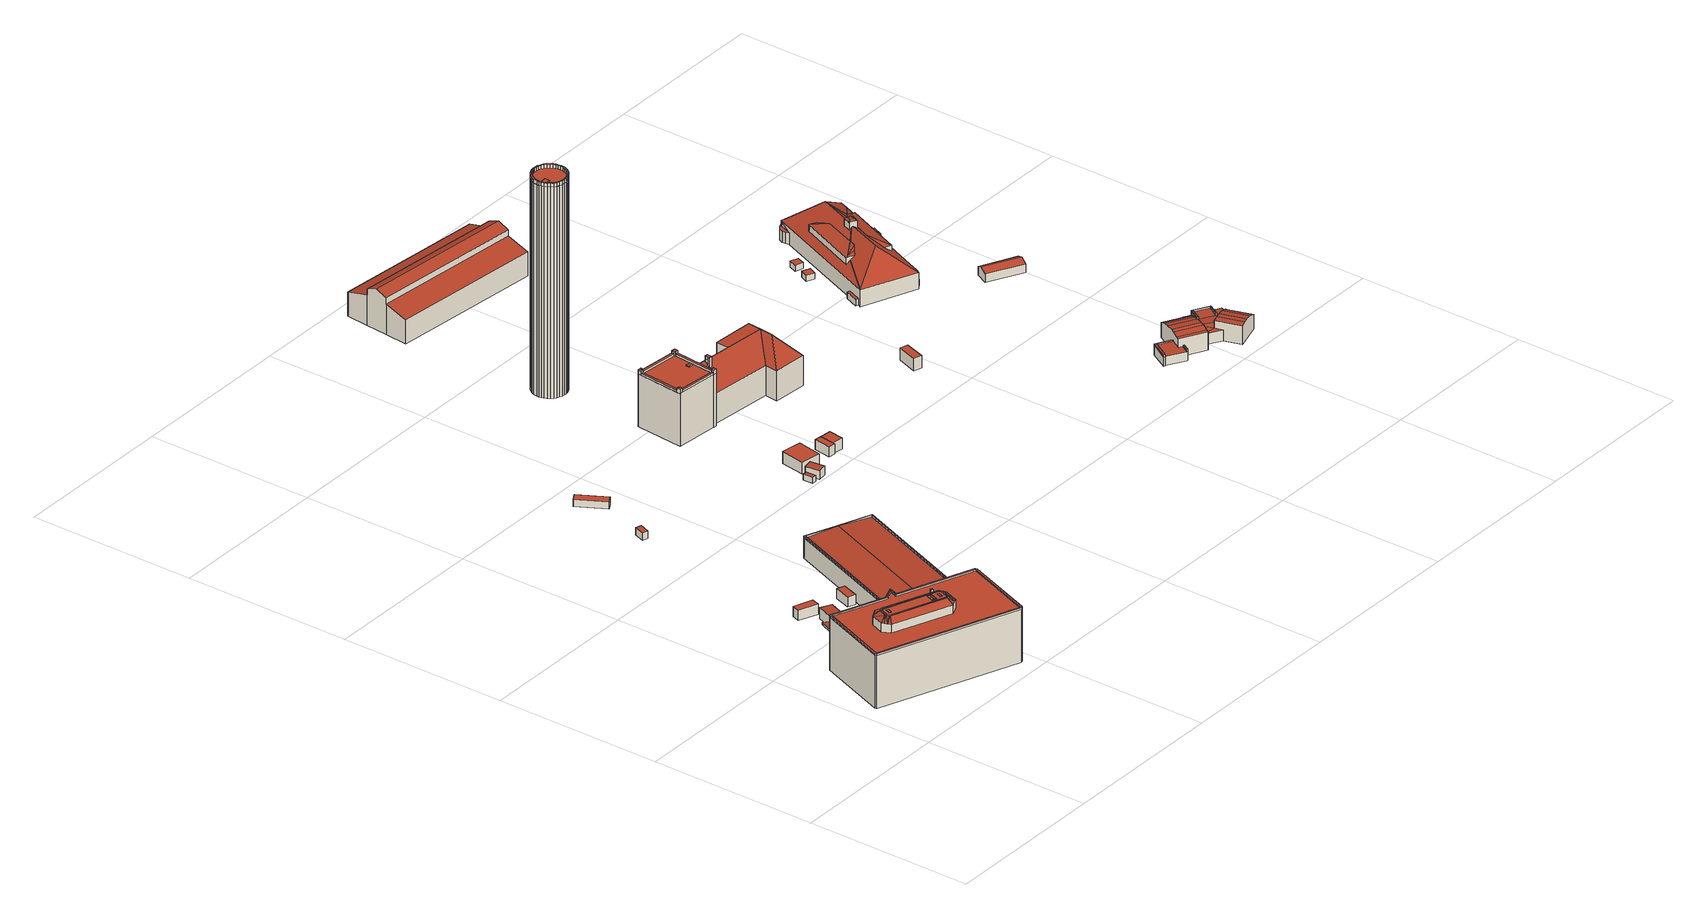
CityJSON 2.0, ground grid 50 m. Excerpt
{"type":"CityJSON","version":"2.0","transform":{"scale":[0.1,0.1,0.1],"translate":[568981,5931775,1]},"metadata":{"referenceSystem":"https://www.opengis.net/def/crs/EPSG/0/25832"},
"CityObjects":{
"building1":{"type":"Building","attributes":{"Grundfläche 2D":"1015.841257","Grundhöhe NN":"5.249"},"children":["building1-1","building1-2","building1-3","building1-4","building1-5"],"geometry":[{"type":"MultiSurface","lod":"3","boundaries":[[[0,1,2,3,4,5,6,7,8,9,10,11,12]],[[13,14,15,16,17,18,19,20,21]],[[13,21,22]],[[18,15,14,23,24,25,26,19]],[[24,27,28,29,30,31,25]],[[29,32,33,30]],[[34,35,33,32]],[[36,37,35,34]],[[38,37,36]],[[39,40,38]],[[37,38,40]],[[41,42,39]],[[40,39,42,43]],[[44,45,41]],[[41,45,42]],[[44,46,47,48,45]],[[49,47,46]],[[50,51,52,53,49]],[[54,47,49,53]],[[52,55,56,57,58,53]],[[59,60,22,57,56]],[[61,62,57,22,21,63]],[[64,65,66,67,68,69,70,71,72,73,74,75,76,77,78,79,80,81,82,83,84,85,86,87,88,89,90,91,92,93,94,95,96]],[[97,98,99,100,101,102,103,104,105,106,2,1,107,108,109,110,11,10,111]],[[112,113,114,115,116,117,118,119,120,121,122,123,124,125,126,127,128,129,130,131],[132,133,134,135,136,137,138,139,140,141,142,143,144,145,146]],[[147,148,149,150,151,152,153,154]],[[19,26,25,5,4,3,2,21,20]],[[6,5,25,31]],[[7,6,31,30]],[[8,7,30,33]],[[37,10,9,8,33,35]],[[153,152,12,11]],[[152,151,0,12]],[[151,150,1,0]],[[24,23,14,13,140,139]],[[137,136,32,29,28,27,24,139,138]],[[136,135,134,36,34,32]],[[44,41,39,38,36,134,133]],[[46,44,133,132]],[[145,144,52,51,50,49,46,132,146]],[[144,143,56,55,52]],[[59,56,143,142,141,140,13,22,60]],[[155,156,157,76,75,74]],[[158,77,76,157]],[[158,159,114,79,78,77]],[[81,80,113,112]],[[112,131,130,129,84,83,82,81]],[[127,126,87,86,85,84,129,128]],[[123,90,89,88,87,126,125,124]],[[121,120,93,92,91,90,123,122]],[[120,119,94,93]],[[119,118,95,94]],[[65,64,96,117,160,161]],[[162,66,65,161]],[[162,163,164,68,67,66]],[[165,69,68,164]],[[165,166,167,168,72,71,70,69]],[[155,74,73,72,168,169]],[[150,149,107,1]],[[149,148,108,107]],[[148,147,109,108]],[[147,154,110,109]],[[154,153,11,110]],[[43,42,98,97,111,10,37,40]],[[99,98,42,45]],[[47,100,99,45,48]],[[53,102,101,100,47,54]],[[57,103,102,53,58]],[[61,63,21,2,106,105,104,103,57,62]],[[158,157,170,171]],[[172,114,159,158,171,173]],[[115,114,172,174]],[[116,115,174,175]],[[117,116,175,176]],[[161,160,117,176,177]],[[162,161,177,178]],[[179,164,163,162,178,180]],[[165,164,179,181]],[[182,183,168,167,166,165,181,184]],[[185,155,169,168,183,186]],[[157,156,155,185,187,170]],[[178,177,176,175,174,172,173,171,170,187,185,186,183,182,184,181,179,180]]],"semantics":{"surfaces":[{"type":"RoofSurface"},{"type":"WallSurface"},{"type":"GroundSurface"}],"values":[0,0,0,0,0,0,0,0,0,0,0,0,0,0,0,0,0,0,0,0,0,0,0,0,0,0,1,1,1,1,1,1,1,1,1,1,1,1,1,1,1,1,1,1,1,1,1,1,1,1,1,1,1,1,1,1,1,1,1,1,1,1,1,1,1,1,1,1,1,1,1,1,1,1,1,1,1,1,1,1,1,2]}}]},
"building1-1":{"type":"BuildingInstallation","parents":["building1"],"geometry":[{"type":"MultiSurface","lod":"3","boundaries":[[[188,189,190,191,192]],[[192,191,193]],[[194,195,190,189]],[[196,193,191,190,195]],[[192,197,198,189,188]],[[199,195,194,189,198,200]],[[195,199,201,193,196]],[[201,197,192,193]]],"semantics":{"surfaces":[{"type":"RoofSurface"},{"type":"WallSurface"}],"values":[0,0,0,0,1,1,1,1]}}]},
"building1-2":{"type":"BuildingInstallation","parents":["building1"],"geometry":[{"type":"MultiSurface","lod":"3","boundaries":[[[202,203,204,205]],[[205,204,206,207]],[[207,208,202,205]],[[208,209,203,202]],[[204,203,209,206]]],"semantics":{"surfaces":[{"type":"RoofSurface"},{"type":"WallSurface"}],"values":[0,1,1,1,1]}}]},
"building1-3":{"type":"BuildingInstallation","parents":["building1"],"geometry":[{"type":"MultiSurface","lod":"3","boundaries":[[[210,211,212,213]],[[214,215,213,212]],[[215,216,210,213]],[[211,210,216,217]],[[212,211,217,214]]],"semantics":{"surfaces":[{"type":"RoofSurface"},{"type":"WallSurface"}],"values":[0,1,1,1,1]}}]},
"building1-4":{"type":"BuildingInstallation","parents":["building1"],"geometry":[{"type":"MultiSurface","lod":"3","boundaries":[[[218,219,220,221]],[[221,220,15,18]],[[218,221,18,17]],[[219,218,17,16]],[[220,219,16,15]]],"semantics":{"surfaces":[{"type":"RoofSurface"},{"type":"WallSurface"}],"values":[0,1,1,1,1]}}]},
"building1-5":{"type":"BuildingInstallation","parents":["building1"],"geometry":[{"type":"MultiSurface","lod":"3","boundaries":[[[222,96,95,223,80,79,224]],[[223,95,118,225]],[[80,223,225,113]],[[114,115,224,79]],[[115,116,222,224]],[[116,117,96,222]]],"semantics":{"surfaces":[{"type":"RoofSurface"},{"type":"WallSurface"}],"values":[0,1,1,1,1,1]}}]},
"building2":{"type":"Building","attributes":{"Grundfläche 2D":"12.385765","Grundhöhe NN":"6.670"},"geometry":[{"type":"Solid","lod":"3","boundaries":[[[[226,227,228,229]],[[227,226,230,231]],[[228,227,231,232]],[[229,228,232,233]],[[226,229,233,230]],[[231,230,233,232]]]],"semantics":{"surfaces":[{"type":"RoofSurface"},{"type":"WallSurface"},{"type":"GroundSurface"}],"values":[[0,1,1,1,1,2]]}}]},
"building3":{"type":"Building","attributes":{"Grundfläche 2D":"36.975857","Grundhöhe NN":"4.979"},"geometry":[{"type":"Solid","lod":"3","boundaries":[[[[234,235,236,237]],[[235,234,238,239]],[[236,235,239,240]],[[237,236,240,241]],[[234,237,241,238]],[[239,238,241,240]]]],"semantics":{"surfaces":[{"type":"RoofSurface"},{"type":"WallSurface"},{"type":"GroundSurface"}],"values":[[0,1,1,1,1,2]]}}]},
"building4":{"type":"Building","attributes":{"Grundfläche 2D":"14.757280","Grundhöhe NN":"5.049"},"geometry":[{"type":"Solid","lod":"3","boundaries":[[[[242,243,244,245]],[[246,247,245,244]],[[247,248,242,245]],[[248,249,243,242]],[[249,246,244,243]],[[249,248,247,246]]]],"semantics":{"surfaces":[{"type":"RoofSurface"},{"type":"WallSurface"},{"type":"GroundSurface"}],"values":[[0,1,1,1,1,2]]}}]},
"building5":{"type":"Building","attributes":{"Grundfläche 2D":"14.911574","Grundhöhe NN":"5.058"},"geometry":[{"type":"Solid","lod":"3","boundaries":[[[[250,251,252,253]],[[254,255,253,252]],[[255,256,250,253]],[[256,257,251,250]],[[257,254,252,251]],[[257,256,255,254]]]],"semantics":{"surfaces":[{"type":"RoofSurface"},{"type":"WallSurface"},{"type":"GroundSurface"}],"values":[[0,1,1,1,1,2]]}}]},
"building6":{"type":"Building","attributes":{"Grundfläche 2D":"3.754329","Grundhöhe NN":"4.995"},"geometry":[{"type":"Solid","lod":"3","boundaries":[[[[258,259,260,261]],[[262,263,261,260]],[[263,264,258,261]],[[264,265,259,258]],[[265,262,260,259]],[[265,264,263,262]]]],"semantics":{"surfaces":[{"type":"RoofSurface"},{"type":"WallSurface"},{"type":"GroundSurface"}],"values":[[0,1,1,1,1,2]]}}]},
"building7":{"type":"Building","attributes":{"Grundfläche 2D":"4.894440","Grundhöhe NN":"5.058"},"geometry":[{"type":"Solid","lod":"3","boundaries":[[[[266,267,268,269]],[[270,271,269,268]],[[271,272,266,269]],[[272,273,267,266]],[[273,270,268,267]],[[273,272,271,270]]]],"semantics":{"surfaces":[{"type":"RoofSurface"},{"type":"WallSurface"},{"type":"GroundSurface"}],"values":[[0,1,1,1,1,2]]}}]},
"building8":{"type":"Building","attributes":{"Grundfläche 2D":"12.699890","Grundhöhe NN":"5.058"},"geometry":[{"type":"Solid","lod":"3","boundaries":[[[[274,275,276,277]],[[278,279,277,276]],[[279,280,274,277]],[[280,281,275,274]],[[281,278,276,275]],[[281,280,279,278]]]],"semantics":{"surfaces":[{"type":"RoofSurface"},{"type":"WallSurface"},{"type":"GroundSurface"}],"values":[[0,1,1,1,1,2]]}}]},
"building9":{"type":"Building","attributes":{"Grundfläche 2D":"5.225328","Grundhöhe NN":"5.210"},"geometry":[{"type":"Solid","lod":"3","boundaries":[[[[282,283,284,285]],[[286,287,285,284]],[[287,288,282,285]],[[288,289,283,282]],[[289,286,284,283]],[[289,288,287,286]]]],"semantics":{"surfaces":[{"type":"RoofSurface"},{"type":"WallSurface"},{"type":"GroundSurface"}],"values":[[0,1,1,1,1,2]]}}]},
"building10":{"type":"Building","attributes":{"Grundfläche 2D":"825.129920","Grundhöhe NN":"5.058"},"geometry":[{"type":"Solid","lod":"3","boundaries":[[[[290,291,292,293,294,295,296,297]],[[296,298,299,293,292,300,301,297]],[[294,302,303,298]],[[298,304,305,294]],[[306,307,290,297]],[[291,290,307]],[[308,292,291]],[[302,294,293]],[[305,295,294]],[[296,295,305,304]],[[304,298,296]],[[303,299,298]],[[293,299,303,302]],[[308,309,300,292]],[[301,300,309]],[[306,297,301]],[[306,301,309,310,311]],[[307,306,311,312]],[[308,291,307,312,313]],[[309,308,313,310]],[[311,310,313,312]]]],"semantics":{"surfaces":[{"type":"RoofSurface"},{"type":"WallSurface"},{"type":"GroundSurface"}],"values":[[0,0,0,0,1,1,1,1,1,1,1,1,1,1,1,1,1,1,1,1,2]]}}]},
"building11":{"type":"Building","attributes":{"Grundfläche 2D":"22.333274","Grundhöhe NN":"5.299"},"geometry":[{"type":"Solid","lod":"3","boundaries":[[[[314,315,316,317]],[[318,319,317,316]],[[319,320,314,317]],[[320,321,315,314]],[[321,318,316,315]],[[321,320,319,318]]]],"semantics":{"surfaces":[{"type":"RoofSurface"},{"type":"WallSurface"},{"type":"GroundSurface"}],"values":[[0,1,1,1,1,2]]}}]},
"building12":{"type":"Building","attributes":{"Grundfläche 2D":"3.880982","Grundhöhe NN":"5.279"},"geometry":[{"type":"Solid","lod":"3","boundaries":[[[[322,323,324,325]],[[326,327,325,324]],[[327,328,322,325]],[[328,329,323,322]],[[329,326,324,323]],[[329,328,327,326]]]],"semantics":{"surfaces":[{"type":"RoofSurface"},{"type":"WallSurface"},{"type":"GroundSurface"}],"values":[[0,1,1,1,1,2]]}}]},
"building13":{"type":"Building","attributes":{"Grundfläche 2D":"10.665051","Grundhöhe NN":"4.952"},"geometry":[{"type":"Solid","lod":"3","boundaries":[[[[330,331,332,333]],[[334,335,333,332]],[[335,336,330,333]],[[336,337,331,330]],[[337,334,332,331]],[[337,336,335,334]]]],"semantics":{"surfaces":[{"type":"RoofSurface"},{"type":"WallSurface"},{"type":"GroundSurface"}],"values":[[0,1,1,1,1,2]]}}]},
"building14":{"type":"Building","attributes":{"Grundfläche 2D":"44.743028","Grundhöhe NN":"4.850"},"geometry":[{"type":"Solid","lod":"3","boundaries":[[[[338,339,340,341]],[[342,343,341,340]],[[343,344,338,341]],[[344,345,339,338]],[[345,342,340,339]],[[345,344,343,342]]]],"semantics":{"surfaces":[{"type":"RoofSurface"},{"type":"WallSurface"},{"type":"GroundSurface"}],"values":[[0,1,1,1,1,2]]}}]},
"building15":{"type":"Building","attributes":{"Grundfläche 2D":"10.694997","Grundhöhe NN":"4.520"},"geometry":[{"type":"Solid","lod":"3","boundaries":[[[[346,347,348,349]],[[347,346,350,351]],[[348,347,351,352]],[[349,348,352,353]],[[346,349,353,350]],[[351,350,353,352]]]],"semantics":{"surfaces":[{"type":"RoofSurface"},{"type":"WallSurface"},{"type":"GroundSurface"}],"values":[[0,1,1,1,1,2]]}}]},
"building16":{"type":"Building","attributes":{"Grundfläche 2D":"15.269895","Grundhöhe NN":"4.278"},"geometry":[{"type":"Solid","lod":"3","boundaries":[[[[354,355,349,356,357]],[[358,359,357,356]],[[359,360,354,357]],[[360,361,355,354]],[[361,362,349,355]],[[362,358,356,349]],[[362,361,360,359,358]]]],"semantics":{"surfaces":[{"type":"RoofSurface"},{"type":"WallSurface"},{"type":"GroundSurface"}],"values":[[0,1,1,1,1,1,2]]}}]},
"building17":{"type":"Building","attributes":{"Grundfläche 2D":"76.972238","Grundhöhe NN":"4.949"},"children":["building17-1","building17-2","building17-3"],"geometry":[{"type":"Solid","lod":"3","boundaries":[[[[363,364,365,366,367,368,369,370,371,372,373,374,375,376,377,378,379,380,381,382,383,384,385,386,387,388,389,390,391,392,393,394,395,396,397,398,399,400,401]],[[402,403,372,371]],[[403,404,373,372]],[[404,405,374,373]],[[406,402,371,370]],[[407,406,370,369]],[[405,408,375,374]],[[408,409,376,375]],[[409,410,377,376]],[[410,411,378,377]],[[411,412,379,378]],[[412,413,380,379]],[[413,414,381,380]],[[414,415,382,381]],[[415,416,383,382]],[[416,417,384,383]],[[417,418,385,384]],[[418,419,386,385]],[[419,420,387,386]],[[420,421,422,389,388,387]],[[422,423,390,389]],[[423,424,391,390]],[[424,425,392,391]],[[425,426,393,392]],[[426,427,394,393]],[[427,428,395,394]],[[428,429,396,395]],[[429,430,397,396]],[[430,431,398,397]],[[431,432,399,398]],[[432,433,400,399]],[[433,434,401,400]],[[434,435,363,401]],[[435,436,364,363]],[[436,437,365,364]],[[437,438,366,365]],[[438,439,367,366]],[[439,440,368,367]],[[440,407,369,368]],[[428,427,426,425,424,423,422,421,420,419,418,417,416,415,414,413,412,411,410,409,408,405,404,403,402,406,407,440,439,438,437,436,435,434,433,432,431,430,429]]]],"semantics":{"surfaces":[{"type":"RoofSurface"},{"type":"WallSurface"},{"type":"GroundSurface"}],"values":[[0,1,1,1,1,1,1,1,1,1,1,1,1,1,1,1,1,1,1,1,1,1,1,1,1,1,1,1,1,1,1,1,1,1,1,1,1,1,1,2]]}}]},
"building17-1":{"type":"BuildingInstallation","parents":["building17"],"geometry":[{"type":"MultiSurface","lod":"3","boundaries":[[[441,442,443,444]],[[444,443,445,446]],[[446,447,441,444]],[[442,441,447,448]],[[448,445,443,442]]],"semantics":{"surfaces":[{"type":"RoofSurface"},{"type":"WallSurface"}],"values":[0,1,1,1,1]}}]},
"building17-2":{"type":"BuildingInstallation","parents":["building17"],"geometry":[{"type":"MultiSurface","lod":"3","boundaries":[[[449,450,451,452,453,454,455,456,457,458,459,460,461,462,463,464,465,466,467,468,469,470,471,472,473,474,475,476,477,478,479,480,481,482,483,484,485,486,487,488,489]],[[469,468,490,491]],[[470,469,491,492]],[[492,493,471,470]],[[493,494,472,471]],[[473,472,494,495]],[[474,473,495,496]],[[496,497,475,474]],[[497,498,476,475]],[[477,476,498,499]],[[478,477,499,500]],[[500,501,479,478]],[[501,502,480,479]],[[481,480,502,503]],[[504,482,481,503]],[[483,482,504,505]],[[505,506,484,483]],[[506,507,485,484]],[[486,485,507,508]],[[487,486,508,509]],[[382,383,489,488]],[[383,384,449,489]],[[384,385,450,449]],[[385,386,451,450]],[[452,451,386,387]],[[387,388,389,454,453,452]],[[389,390,455,454]],[[390,391,456,455]],[[391,392,457,456]],[[392,393,458,457]],[[393,394,459,458]],[[394,395,460,459]],[[395,396,461,460]],[[396,397,462,461]],[[397,398,463,462]],[[398,399,464,463]],[[399,400,465,464]],[[400,401,466,465]],[[401,363,467,466]]],"semantics":{"surfaces":[{"type":"RoofSurface"},{"type":"WallSurface"}],"values":[0,1,1,1,1,1,1,1,1,1,1,1,1,1,1,1,1,1,1,1,1,1,1,1,1,1,1,1,1,1,1,1,1,1,1,1,1,1,1]}}]},
"building17-3":{"type":"BuildingInstallation","parents":["building17"],"geometry":[{"type":"MultiSurface","lod":"3","boundaries":[[[487,510,511,512,513,514,515,516,517,518,519,520,521,522,523,524,525,526,527,468,467,528,529,530,531,532,533,534,535,536,537,538,539,540,541,542,543,544,545,488]],[[528,467,363,364]],[[529,528,364,365]],[[365,366,530,529]],[[366,367,531,530]],[[367,368,532,531]],[[368,369,533,532]],[[369,370,534,533]],[[370,371,535,534]],[[371,372,536,535]],[[372,373,537,536]],[[373,374,538,537]],[[539,538,374,375]],[[375,376,540,539]],[[541,540,376,377]],[[377,378,542,541]],[[378,379,543,542]],[[379,380,544,543]],[[380,381,545,544]],[[381,382,488,545]],[[510,487,509,546]],[[546,547,511,510]],[[547,548,512,511]],[[548,549,513,512]],[[514,513,549,550]],[[550,551,515,514]],[[516,515,551,552]],[[552,553,517,516]],[[553,554,518,517]],[[554,555,519,518]],[[520,519,555,556]],[[521,520,556,557]],[[557,558,522,521]],[[523,522,558,559]],[[559,560,524,523]],[[560,561,525,524]],[[526,525,561,562]],[[562,563,527,526]],[[563,490,468,527]]],"semantics":{"surfaces":[{"type":"RoofSurface"},{"type":"WallSurface"}],"values":[0,1,1,1,1,1,1,1,1,1,1,1,1,1,1,1,1,1,1,1,1,1,1,1,1,1,1,1,1,1,1,1,1,1,1,1,1,1,1]}}]},
"building18":{"type":"Building","attributes":{"Grundfläche 2D":"674.043108","Grundhöhe NN":"2.493"},"children":["building18-1","building18-2","building18-3","building18-4","building18-5","building18-6","building18-7","building18-8","building18-9","building18-10","building18-11","building18-12"],"geometry":[{"type":"Solid","lod":"3","boundaries":[[[[564,565,566]],[[567,568,566,565,569,570]],[[571,569,565,564]],[[572,573,570,569]],[[574,569,571,575,576,577]],[[572,569,574,577,578,579],[580,581,580,574]],[[580,574,580,581]],[[567,570,573]],[[582,583,584,585,586,587,588,589,590,591,592,593,594,595]],[[596,597,598,599]],[[564,566,600,601]],[[571,564,601,602]],[[575,571,602,603]],[[572,579,604,605]],[[573,572,605,606]],[[567,573,606,607]],[[598,608,600,566,568,567,607,609,599]],[[577,576,575,603,610,587,586,585,584,583,611,604,579,578]],[[590,589,588,587,610,612]],[[613,593,592,591,590,612,614]],[[583,582,615,611]],[[595,594,593,613,616]],[[582,595,616,615]],[[596,599,609,617]],[[597,596,617,618]],[[598,597,618,608]],[[601,600,608,618,617,609,607,606,605,604,611,615,616,613,614,612,610,603,602]]]],"semantics":{"surfaces":[{"type":"RoofSurface"},{"type":"WallSurface"},{"type":"GroundSurface"}],"values":[[0,0,0,0,0,0,0,0,0,0,1,1,1,1,1,1,1,1,1,1,1,1,1,1,1,1,2]]}}]},
"building18-1":{"type":"BuildingInstallation","parents":["building18"],"geometry":[{"type":"MultiSurface","lod":"3","boundaries":[[[619,620,621,622]],[[619,622,623,624]],[[625,623,622,621]],[[620,619,624,626]],[[626,625,621,620]]],"semantics":{"surfaces":[{"type":"RoofSurface"},{"type":"WallSurface"}],"values":[0,1,1,1,1]}}]},
"building18-2":{"type":"BuildingInstallation","parents":["building18"],"geometry":[{"type":"MultiSurface","lod":"3","boundaries":[[[627,628,629,630]],[[631,632,628,627]],[[630,629,633,634]],[[634,631,627,630]],[[629,628,632,633]]],"semantics":{"surfaces":[{"type":"RoofSurface"},{"type":"WallSurface"}],"values":[0,1,1,1,1]}}]},
"building18-3":{"type":"BuildingInstallation","parents":["building18"],"geometry":[{"type":"MultiSurface","lod":"3","boundaries":[[[635,636,637,638,639,640]],[[637,636,641,581]],[[638,637,581,642]],[[639,638,642,643]],[[640,639,643,644]],[[635,640,644,580]],[[636,635,580,641]]],"semantics":{"surfaces":[{"type":"RoofSurface"},{"type":"WallSurface"}],"values":[0,1,1,1,1,1,1]}}]},
"building18-4":{"type":"BuildingInstallation","parents":["building18"],"geometry":[{"type":"MultiSurface","lod":"3","boundaries":[[[645,646,647,648,649,650,651]],[[652,648,647,653,654]],[[655,656,649,648,652]],[[656,657,650,649]],[[583,651,650,657,582]],[[583,584,585,658,646,645,651]],[[658,653,647,646]]],"semantics":{"surfaces":[{"type":"RoofSurface"},{"type":"WallSurface"}],"values":[0,1,1,1,1,1,1]}}]},
"building18-5":{"type":"BuildingInstallation","parents":["building18"],"geometry":[{"type":"MultiSurface","lod":"3","boundaries":[[[659,660,661,662,663,664]],[[593,664,663,665,592]],[[594,666,659,664,593]],[[666,667,660,659]],[[668,661,660,667,669]],[[670,671,662,661,668]],[[671,665,663,662]]],"semantics":{"surfaces":[{"type":"RoofSurface"},{"type":"WallSurface"}],"values":[0,1,1,1,1,1,1]}}]},
"building18-6":{"type":"BuildingInstallation","parents":["building18"],"geometry":[{"type":"MultiSurface","lod":"3","boundaries":[[[665,671,672,673]],[[672,671,670,674]],[[591,592,665,673]]],"semantics":{"surfaces":[{"type":"RoofSurface"},{"type":"WallSurface"}],"values":[0,1,1]}}]},
"building18-7":{"type":"BuildingInstallation","parents":["building18"],"geometry":[{"type":"MultiSurface","lod":"3","boundaries":[[[675,676,677,678]],[[676,675,679,680]],[[681,682,678,677]],[[682,679,675,678]],[[677,676,680,681]]],"semantics":{"surfaces":[{"type":"RoofSurface"},{"type":"WallSurface"}],"values":[0,1,1,1,1]}}]},
"building18-8":{"type":"BuildingInstallation","parents":["building18"],"geometry":[{"type":"MultiSurface","lod":"3","boundaries":[[[683,684,685,686,687,688]],[[689,690,684,683]],[[691,685,684,690,692]],[[693,694,686,685,691]],[[694,695,687,686]],[[586,587,688,687,695]],[[588,689,683,688,587]]],"semantics":{"surfaces":[{"type":"RoofSurface"},{"type":"WallSurface"}],"values":[0,1,1,1,1,1,1]}}]},
"building18-9":{"type":"BuildingInstallation","parents":["building18"],"geometry":[{"type":"MultiSurface","lod":"3","boundaries":[[[696,690,689,697,698]],[[699,700,696,698]],[[690,696,700,692]],[[588,589,697,689]]],"semantics":{"surfaces":[{"type":"RoofSurface"},{"type":"WallSurface"}],"values":[0,1,1,1]}}]},
"building18-10":{"type":"BuildingInstallation","parents":["building18"],"geometry":[{"type":"MultiSurface","lod":"3","boundaries":[[[701,702,703,704,705,706]],[[589,590,703,702,697]],[[591,673,704,703,590]],[[673,672,705,704]],[[707,706,705,672,674]],[[699,698,701,706,707]],[[698,697,702,701]]],"semantics":{"surfaces":[{"type":"RoofSurface"},{"type":"WallSurface"}],"values":[0,1,1,1,1,1,1]}}]},
"building18-11":{"type":"BuildingInstallation","parents":["building18"],"geometry":[{"type":"MultiSurface","lod":"3","boundaries":[[[694,653,658,695]],[[693,654,653,694]],[[585,586,695,658]]],"semantics":{"surfaces":[{"type":"RoofSurface"},{"type":"WallSurface"}],"values":[0,1,1]}}]},
"building18-12":{"type":"BuildingInstallation","parents":["building18"],"geometry":[{"type":"MultiSurface","lod":"3","boundaries":[[[657,656,667,666,708]],[[667,656,655,669]],[[594,595,708,666]],[[595,582,657,708]]],"semantics":{"surfaces":[{"type":"RoofSurface"},{"type":"WallSurface"}],"values":[0,1,1,1]}}]},
"building19":{"type":"Building","attributes":{"Grundfläche 2D":"934.824267","Grundhöhe NN":"3.427"},"geometry":[{"type":"Solid","lod":"3","boundaries":[[[[709,710,711,712]],[[713,709,712,714]],[[715,716,717,718]],[[719,720,721,722]],[[714,712,711,719,723,724,717]],[[714,717,716,713]],[[710,709,713,716,725,726,720]],[[710,720,719,711]],[[718,717,724,727]],[[715,718,727,728]],[[716,715,728,725]],[[722,721,729,730]],[[719,722,730,723]],[[721,720,726,729]],[[726,725,728,727,724,723,730,729]]]],"semantics":{"surfaces":[{"type":"RoofSurface"},{"type":"WallSurface"},{"type":"GroundSurface"}],"values":[[0,0,0,0,1,1,1,1,1,1,1,1,1,1,2]]}}]},
"building20":{"type":"Building","attributes":{"Grundfläche 2D":"15.281356","Grundhöhe NN":"2.482"},"geometry":[{"type":"Solid","lod":"3","boundaries":[[[[731,732,733,734]],[[735,736,734,733]],[[736,737,731,734]],[[737,738,732,731]],[[738,735,733,732]],[[738,737,736,735]]]],"semantics":{"surfaces":[{"type":"RoofSurface"},{"type":"WallSurface"},{"type":"GroundSurface"}],"values":[[0,1,1,1,1,2]]}}]},
"building21":{"type":"Building","attributes":{"Grundfläche 2D":"6.277692","Grundhöhe NN":"3.013"},"geometry":[{"type":"Solid","lod":"3","boundaries":[[[[739,740,741,742]],[[743,744,742,741]],[[744,745,739,742]],[[745,746,740,739]],[[746,743,741,740]],[[746,745,744,743]]]],"semantics":{"surfaces":[{"type":"RoofSurface"},{"type":"WallSurface"},{"type":"GroundSurface"}],"values":[[0,1,1,1,1,2]]}}]},
"building22":{"type":"Building","attributes":{"Grundfläche 2D":"6.061727","Grundhöhe NN":"3.020"},"geometry":[{"type":"Solid","lod":"3","boundaries":[[[[747,748,749,750]],[[751,752,750,749]],[[752,753,747,750]],[[753,754,748,747]],[[754,751,749,748]],[[754,753,752,751]]]],"semantics":{"surfaces":[{"type":"RoofSurface"},{"type":"WallSurface"},{"type":"GroundSurface"}],"values":[[0,1,1,1,1,2]]}}]},
"building23":{"type":"Building","attributes":{"Grundfläche 2D":"265.760359","Grundhöhe NN":"1.203"},"children":["building23-1","building23-2","building23-3"],"geometry":[{"type":"MultiSurface","lod":"3","boundaries":[[[755,756,757,758]],[[759,760,761,762]],[[761,763,762]],[[764,761,760]],[[763,765,766,767,768,769,755,758,770,771,772,773,774,762]],[[775,776,777,778,779,780,781,782,783,784,785]],[[786,787,788,789,790]],[[788,791,792,789]],[[791,793,794,792]],[[793,795,796,794]],[[797,798,799,800]],[[798,801,802,799]],[[801,803,804,802]],[[803,805,806,804]],[[805,807,808,806]],[[807,809,810,808]],[[800,811,812,797]],[[813,814,771,770]],[[768,815,816,769]],[[816,815,814,813]],[[773,772,817,818]],[[764,760,819,820]],[[767,766,821,822]],[[768,767,822,823]],[[815,768,823,824]],[[814,815,824,825]],[[771,814,825,826]],[[772,771,826,817]],[[782,781,827,828]],[[783,782,828,829]],[[784,783,829,830]],[[831,775,785,784,830,832]],[[776,775,831,833]],[[781,780,834,827]],[[795,793,791,788,787,765,763,761]],[[835,796,795,761,764,820]],[[790,789,792,794,796,835,836]],[[787,786,790,836,821,766,765]],[[759,762,774,809,807,805,803,801,798,797,812,837,819,760]],[[838,810,809,774,773,818]],[[780,779,778,811,800,799,802,804,806,808,810,838,834]],[[776,833,837,812,811,778,777]],[[828,827,834,838,818,817,826,825,824,823,822,821,836,835,820,819,837,833,831,832,830,829]]],"semantics":{"surfaces":[{"type":"RoofSurface"},{"type":"WallSurface"},{"type":"GroundSurface"}],"values":[0,0,0,0,0,0,0,0,0,0,0,0,0,0,0,0,0,1,1,1,1,1,1,1,1,1,1,1,1,1,1,1,1,1,1,1,1,1,1,1,1,1,2]}}]},
"building23-1":{"type":"BuildingInstallation","parents":["building23"],"geometry":[{"type":"MultiSurface","lod":"3","boundaries":[[[839,840,841,842,843,844,845,846]],[[847,848,841,840]],[[757,842,841,848,758]],[[843,842,757,756]],[[844,843,756,755]],[[845,844,755,849]],[[769,816,846,845]],[[845,849,769]],[[816,813,839,846]],[[839,813,770,847,840]]],"semantics":{"surfaces":[{"type":"RoofSurface"},{"type":"WallSurface"}],"values":[0,1,1,1,1,1,1,1,1,1]}}]},
"building23-2":{"type":"BuildingInstallation","parents":["building23"],"geometry":[{"type":"MultiSurface","lod":"3","boundaries":[[[850,851,852,853]],[[853,852,777,785]],[[850,853,785,775]],[[775,776,851,850]],[[776,777,852,851]]],"semantics":{"surfaces":[{"type":"RoofSurface"},{"type":"WallSurface"}],"values":[0,1,1,1,1]}}]},
"building23-3":{"type":"BuildingInstallation","parents":["building23"],"geometry":[{"type":"MultiSurface","lod":"3","boundaries":[[[854,855,856,857,858,859,860]],[[781,857,856,780]],[[782,858,857,781]],[[782,783,859,858]],[[783,784,861,854,860,859]],[[855,854,861,779]],[[779,780,856,855]]],"semantics":{"surfaces":[{"type":"RoofSurface"},{"type":"WallSurface"}],"values":[0,1,1,1,1,1,1]}}]},
"building24":{"type":"Building","attributes":{"Grundfläche 2D":"729.884099","Grundhöhe NN":"2.654"},"children":["building24-1"],"geometry":[{"type":"MultiSurface","lod":"3","boundaries":[[[862,863,864,865]],[[865,864,866]],[[863,867,864]],[[868,869,870,864,867,871]],[[869,868,872,873]],[[874,875,869,873,876]],[[877,878,866,864,870]],[[879,880,881,882,883,884,885]],[[886,887,888]],[[888,887,889,890]],[[882,888,890,891,883]],[[892,893,894]],[[893,895,896,897,898,899,900,901,894],[902,872,868,871,867,903,863,862,904,865,866,878,905,894,905,906,907,908,909,876,873]],[[902,873,872]],[[867,863,903]],[[886,910,887]],[[900,887,910,911]],[[897,896,895,893,892,912,913,914,910,886,915,916,917,918,919,879,885,883,891,920,921,922,923,890,889,900,899,898]],[[900,889,887]],[[901,900,911]],[[924,925,926,927]],[[928,929,930,931,932]],[[933,934,935,936]],[[937,938,939,940]],[[941,942,943,944]],[[945,946,947,948,949,950,951,952,953,954,955]],[[908,907,869,875,874,876,909]],[[907,906,870,869]],[[906,905,878,877,870]],[[879,919,918,917,882,881,880,879,885]],[[916,915,888,882,917]],[[915,886,888]],[[922,921,891]],[[922,891,890]],[[922,890,923]],[[921,920,891]],[[891,920,891,883]],[[885,884,883]],[[956,924,927,957]],[[925,924,956,958]],[[958,959,926,925]],[[931,930,960,961]],[[932,931,961,962]],[[928,932,962,963]],[[892,894,964,965]],[[966,911,910,914,913,912,892,965,960,930,929,928,963,967,940,939,968,969,936,935,970,957,927,926,959]],[[950,901,911,966,971,951]],[[972,973,944,943,974,964,894,901,949]],[[901,950,949]],[[975,933,936,969]],[[934,933,975,976]],[[935,934,976,970]],[[977,937,940,967]],[[938,937,977,978]],[[939,938,978,968]],[[979,941,944,973]],[[942,941,979,980]],[[943,942,980,974]],[[952,951,971,981]],[[953,952,981,982]],[[954,953,982,983]],[[955,954,983,984]],[[945,955,984,985]],[[946,945,985,986]],[[947,946,986,987]],[[988,972,949,948]],[[948,947,987,988]],[[960,965,964,974,980,979,973,972,988,987,986,985,984,983,982,981,971,966,959,958,956,957,970,976,975,969,968,978,977,967,963,962,961]]],"semantics":{"surfaces":[{"type":"RoofSurface"},{"type":"WallSurface"},{"type":"GroundSurface"}],"values":[0,0,0,0,0,0,0,0,0,0,0,0,0,0,0,0,0,0,0,0,0,0,0,0,0,0,1,1,1,1,1,1,1,1,1,1,1,1,1,1,1,1,1,1,1,1,1,1,1,1,1,1,1,1,1,1,1,1,1,1,1,1,1,1,1,1,1,2]}}]},
"building24-1":{"type":"BuildingInstallation","parents":["building24"],"geometry":[{"type":"MultiSurface","lod":"3","boundaries":[[[989,990,991,992,993,994,995,996,997,998,999]],[[995,994,1000,1001,1002,1003,1004,1005,1006,1007,1008,1009]],[[1006,1010,1011,1012,1013,1014,1008,1007]],[[1015,1016,1017,1018,1019,1020,1021,999,998,997,1022,1013,1012]],[[1009,1008,1014,1013,1022,997,996,995]],[[1023,1024,1025,990,989,999]],[[1025,1026,1027,1028,1029,994,993,992,991,990]],[[1029,1030,1031,1032,899,1033,1034,902,1035,1036,1006,1005,1004,1003,1002,1001,1000,994]],[[1010,1006,1036,1037,1012,1011]],[[1016,1015,1012,1037,1038,1039,903,895,1040,1041,1042,1023,999,1021,1020,1019,1018,1017]]],"semantics":{"surfaces":[{"type":"RoofSurface"},{"type":"WallSurface"}],"values":[0,0,0,0,0,1,1,1,1,1]}}]},
"building25":{"type":"Building","attributes":{"Grundfläche 2D":"48.473141","Grundhöhe NN":"1.829"},"geometry":[{"type":"Solid","lod":"3","boundaries":[[[[1043,1044,1045,1046]],[[1047,1043,1046,1048]],[[1048,1046,1045,1049,1050]],[[1047,1048,1050,1051]],[[1044,1043,1047,1051,1052]],[[1045,1044,1052,1049]],[[1050,1049,1052,1051]]]],"semantics":{"surfaces":[{"type":"RoofSurface"},{"type":"WallSurface"},{"type":"GroundSurface"}],"values":[[0,0,1,1,1,1,2]]}}]}
},
"vertices":[
[142,254,241],[299,193,241],[302,197,241],[300,197,241],[144,259,241],[142,260,241],[140,259,241],[133,256,241],[131,255,241],[122,232,241],[121,231,241],[127,231,241],[135,251,241],[315,213,227],[291,222,227],[288,213,233],[294,211,233],[291,206,237],[286,208,237],[284,204,240],[300,197,240],[302,197,240],[322,197,227],[258,235,227],[142,280,227],[142,260,240],[144,259,240],[133,276,227],[127,273,227],[126,272,227],[133,256,240],[140,259,240],[117,268,227],[131,255,240],[116,266,227],[122,232,240],[102,229,227],[121,231,240],[105,221,227],[108,214,227],[122,229,240],[109,213,227],[126,220,240],[125,220,240],[113,205,227],[126,218,240],[286,137,227],[287,157,240],[128,218,240],[301,144,227],[306,146,227],[307,147,227],[311,148,227],[297,162,240],[295,161,240],[316,163,227],[326,188,227],[307,186,240],[306,184,240],[325,190,227],[325,191,227],[304,194,240],[306,187,240],[303,195,240],[87,380,205],[85,381,205],[81,379,205],[80,377,205],[0,173,205],[3,168,205],[4,167,205],[408,11,205],[410,10,205],[412,11,205],[414,12,205],[415,13,205],[494,218,205],[492,223,205],[491,223,205],[270,309,205],[266,310,205],[264,306,205],[481,221,205],[482,221,205],[489,218,205],[412,19,205],[411,18,205],[410,15,205],[403,18,205],[402,18,205],[6,172,205],[83,370,205],[83,371,205],[85,376,205],[243,314,205],[244,318,205],[241,319,205],[125,220,241],[126,220,241],[126,218,241],[287,157,241],[295,161,241],[297,162,241],[307,186,241],[306,187,241],[304,194,241],[303,195,241],[301,186,241],[293,164,241],[287,161,241],[130,222,241],[122,229,241],[264,306,201],[266,310,201],[270,309,201],[279,334,201],[242,321,201],[241,319,201],[244,318,201],[243,314,201],[85,376,201],[83,371,201],[83,370,201],[6,172,201],[402,18,201],[403,18,201],[410,15,201],[411,18,201],[412,19,201],[489,218,201],[482,221,201],[481,221,201],[286,137,201],[113,205,201],[102,229,201],[116,266,201],[117,268,201],[126,272,201],[127,273,201],[142,280,201],[315,213,201],[325,191,201],[325,190,201],[326,188,201],[311,148,201],[307,147,201],[306,146,201],[287,161,240],[293,164,240],[301,186,240],[299,193,240],[142,254,240],[135,251,240],[127,231,240],[130,222,240],[414,12,201],[415,13,201],[494,218,201],[492,223,201],[491,223,201],[87,380,201],[85,381,201],[81,379,201],[80,377,201],[0,173,201],[3,168,201],[4,167,201],[408,11,201],[410,10,201],[412,11,201],[494,218,42],[492,223,42],[270,309,42],[491,223,42],[279,334,42],[242,321,42],[241,319,42],[85,381,42],[81,379,42],[0,173,42],[80,377,42],[3,168,42],[408,11,42],[410,10,42],[4,167,42],[414,12,42],[412,11,42],[415,13,42],
[255,185,241],[253,180,241],[261,183,241],[266,196,241],[262,203,241],[274,198,241],[259,177,241],[265,175,241],[272,193,241],[262,203,240],[253,180,240],[265,175,240],[259,177,240],[274,198,240],
[143,228,242],[149,241,241],[143,244,241],[138,230,242],[143,244,240],[138,230,240],[143,228,240],[149,241,240],
[286,172,242],[291,186,241],[286,188,241],[280,174,242],[286,188,240],[280,174,240],[286,172,240],[291,186,240],
[291,206,245],[294,211,245],[288,213,245],[286,208,245],
[242,321,205],[273,327,205],[279,334,205],[273,327,201],
[251,506,59],[228,515,64],[209,469,64],[232,460,59],[251,506,57],[228,515,57],[209,469,57],[232,460,57],
[271,556,72],[234,465,72],[269,451,70],[306,542,70],[271,556,40],[234,465,40],[269,451,40],[306,542,40],
[285,571,71],[293,594,71],[237,615,71],[229,592,71],[237,615,40],[229,592,40],[285,571,40],[293,594,40],
[332,423,69],[341,446,69],[285,468,69],[276,445,69],[285,468,41],[276,445,41],[332,423,41],[341,446,41],
[307,468,57],[314,485,57],[295,493,57],[288,477,57],[295,493,40],[288,477,40],[307,468,40],[314,485,40],
[331,390,62],[340,411,62],[320,419,62],[311,398,62],[320,419,41],[311,398,41],[331,390,41],[340,411,41],
[381,523,70],[398,571,70],[375,580,70],[357,531,70],[375,580,41],[357,531,41],[381,523,41],[398,571,41],
[317,1143,65],[327,1172,65],[311,1178,65],[301,1148,65],[311,1178,42],[301,1148,42],[317,1143,42],[327,1172,42],
[674,692,107],[577,730,107],[483,767,107],[485,763,107],[576,728,107],[670,691,107],[526,320,107],[528,316,107],[431,357,107],[341,392,107],[337,391,107],[430,354,107],[485,763,102],[341,392,102],[526,320,102],[670,691,102],[528,316,102],[674,692,102],[483,767,102],[337,391,102],[337,391,41],[528,316,41],[674,692,41],[483,767,41],
[371,1309,65],[392,1321,65],[346,1402,65],[325,1390,65],[346,1402,43],[325,1390,43],[371,1309,43],[392,1321,43],
[800,969,61],[799,999,61],[786,999,61],[787,969,61],[786,999,43],[787,969,43],[800,969,43],[799,999,43],
[843,974,67],[838,1017,67],[814,1014,65],[818,971,65],[814,1014,40],[818,971,40],[843,974,40],[838,1017,40],
[887,1087,74],[827,1097,74],[815,1025,73],[875,1015,73],[815,1025,38],[875,1015,38],[887,1087,38],[827,1097,38],
[935,1074,65],[928,1023,65],[949,1021,65],[955,1072,65],[935,1074,35],[928,1023,35],[949,1021,35],[955,1072,35],
[989,1068,65],[966,1070,65],[950,1027,65],[983,1023,65],[950,1027,33],[983,1023,33],[989,1068,33],[966,1070,33],[955,1072,33],
[807,1802,673],[806,1810,673],[803,1817,673],[798,1824,673],[793,1831,673],[786,1836,673],[778,1840,673],[770,1843,673],[762,1844,673],[754,1844,673],[746,1843,673],[739,1840,673],[731,1836,673],[725,1831,673],[719,1824,673],[714,1817,673],[711,1809,673],[710,1800,673],[709,1792,673],[710,1785,673],[712,1778,673],[716,1770,673],[720,1764,673],[726,1757,673],[733,1752,673],[736,1750,673],[740,1749,673],[748,1746,673],[756,1745,673],[764,1745,673],[771,1746,673],[778,1749,673],[785,1753,673],[792,1758,673],[798,1764,673],[802,1771,673],[806,1779,673],[808,1787,673],[808,1795,673],[762,1844,39],[754,1844,39],[746,1843,39],[739,1840,39],[770,1843,39],[778,1840,39],[731,1836,39],[725,1831,39],[719,1824,39],[714,1817,39],[711,1809,39],[710,1800,39],[709,1792,39],[710,1785,39],[712,1778,39],[716,1770,39],[720,1764,39],[726,1757,39],[733,1752,39],[736,1750,39],[740,1749,39],[748,1746,39],[756,1745,39],[764,1745,39],[771,1746,39],[778,1749,39],[785,1753,39],[792,1758,39],[798,1764,39],[802,1771,39],[806,1779,39],[808,1787,39],[808,1795,39],[807,1802,39],[806,1810,39],[803,1817,39],[798,1824,39],[793,1831,39],[786,1836,39],
[743,1782,675],[743,1798,675],[727,1797,675],[727,1782,675],[727,1797,673],[727,1782,673],[743,1782,673],[743,1798,673],
[716,1770,684],[720,1764,684],[726,1757,684],[733,1752,684],[736,1750,684],[740,1749,684],[748,1746,684],[756,1745,684],[764,1745,684],[771,1746,684],[778,1749,684],[785,1753,684],[792,1758,684],[798,1764,684],[802,1771,684],[806,1779,684],[808,1787,684],[808,1795,684],[807,1802,684],[804,1801,684],[804,1795,684],[804,1787,684],[802,1780,684],[799,1773,684],[795,1766,684],[789,1761,684],[783,1756,684],[777,1753,684],[770,1750,684],[763,1749,684],[756,1749,684],[749,1750,684],[742,1752,684],[735,1756,684],[728,1760,684],[723,1766,684],[719,1772,684],[716,1779,684],[714,1786,684],[710,1785,684],[712,1778,684],[804,1801,673],[804,1795,673],[804,1787,673],[802,1780,673],[799,1773,673],[795,1766,673],[789,1761,673],[783,1756,673],[777,1753,673],[770,1750,673],[763,1749,673],[756,1749,673],[749,1750,673],[742,1752,673],[735,1756,673],[728,1760,673],[723,1766,673],[719,1772,673],[716,1779,673],[714,1786,673],
[713,1793,684],[713,1800,684],[715,1808,684],[718,1815,684],[722,1822,684],[727,1828,684],[734,1833,684],[740,1837,684],[747,1839,684],[754,1840,684],[761,1840,684],[769,1839,684],[776,1837,684],[784,1833,684],[790,1828,684],[795,1822,684],[799,1815,684],[802,1808,684],[806,1810,684],[803,1817,684],[798,1824,684],[793,1831,684],[786,1836,684],[778,1840,684],[770,1843,684],[762,1844,684],[754,1844,684],[746,1843,684],[739,1840,684],[731,1836,684],[725,1831,684],[719,1824,684],[714,1817,684],[711,1809,684],[710,1800,684],[709,1792,684],[713,1793,673],[713,1800,673],[715,1808,673],[718,1815,673],[722,1822,673],[727,1828,673],[734,1833,673],[740,1837,673],[747,1839,673],[754,1840,673],[761,1840,673],[769,1839,673],[776,1837,673],[784,1833,673],[790,1828,673],[795,1822,673],[799,1815,673],[802,1808,673],
[1113,1526,105],[1158,1457,165],[1214,1517,105],[1195,1309,105],[1206,1430,105],[1154,1416,165],[1150,1377,165],[1110,1486,105],[1098,1357,105],[1094,1318,105],[952,1436,165],[916,1504,105],[915,1501,108],[909,1440,165],[903,1377,106],[903,1375,105],[949,1433,163],[943,1425,155],[892,1368,172],[902,1367,172],[903,1375,172],[903,1377,172],[915,1501,172],[916,1512,172],[906,1513,172],[789,1524,172],[778,1525,172],[777,1514,172],[766,1391,172],[765,1380,172],[774,1379,172],[891,1368,172],[1230,1427,37],[1233,1463,37],[1209,1465,42],[1206,1430,42],[1214,1517,15],[1113,1526,15],[1110,1486,15],[916,1504,15],[903,1375,15],[1098,1357,15],[1094,1318,15],[1195,1309,15],[1209,1465,15],[1206,1430,15],[916,1512,15],[902,1367,15],[778,1525,15],[765,1380,15],[777,1514,15],[892,1368,15],[891,1368,15],[1230,1427,15],[1233,1463,15],
[1190,1411,123],[1191,1420,123],[1182,1421,134],[1181,1412,134],[1181,1412,133],[1190,1411,122],[1182,1421,133],[1191,1420,122],
[1189,1401,123],[1190,1410,123],[1181,1411,134],[1180,1402,134],[1189,1401,122],[1190,1410,122],[1181,1411,133],[1180,1402,133],
[949,1433,181],[944,1434,181],[943,1425,181],[943,1419,181],[950,1419,181],[951,1433,181],[944,1434,163],[943,1419,149],[950,1419,149],[951,1433,163],
[903,1375,185],[903,1377,185],[896,1378,185],[895,1375,185],[892,1375,185],[892,1368,185],[902,1367,185],[895,1375,172],[896,1378,178],[896,1378,172],[892,1375,172],[892,1375,178],[892,1368,178],[903,1377,178],
[774,1379,185],[775,1387,185],[772,1387,185],[773,1390,185],[766,1391,185],[765,1380,185],[766,1391,178],[774,1379,178],[775,1387,178],[772,1387,172],[775,1387,172],[773,1390,172],[773,1390,178],
[784,1514,178],[777,1514,178],[784,1514,172],
[899,1440,175],[899,1449,175],[885,1451,175],[884,1441,175],[899,1440,172],[899,1449,172],[885,1451,172],[884,1441,172],
[906,1513,185],[905,1505,185],[908,1504,185],[907,1502,185],[915,1501,185],[916,1512,185],[906,1513,178],[905,1505,178],[908,1504,172],[905,1505,172],[907,1502,172],[907,1502,178],[915,1501,178],
[788,1516,178],[789,1524,178],[788,1518,178],[788,1518,172],[788,1516,172],
[788,1518,185],[789,1524,185],[778,1525,185],[777,1514,185],[784,1514,185],[784,1519,185],[784,1519,172],
[891,1368,178],
[742,2339,146],[739,2305,133],[1196,2260,133],[1199,2293,146],[745,2371,133],[1202,2325,133],[752,2439,95],[745,2371,115],[1202,2325,115],[1209,2394,95],[1196,2260,115],[739,2305,115],[732,2237,95],[1189,2191,95],[1196,2260,24],[1202,2325,24],[745,2371,24],[739,2305,24],[1209,2394,24],[752,2439,24],[732,2237,24],[1189,2191,24],
[1448,1121,52],[1468,1181,52],[1445,1188,52],[1425,1128,52],[1445,1188,15],[1425,1128,15],[1448,1121,15],[1468,1181,15],
[1627,1600,38],[1637,1622,38],[1613,1632,38],[1604,1610,38],[1613,1632,20],[1604,1610,20],[1627,1600,20],[1637,1622,20],
[1649,1654,38],[1658,1677,38],[1635,1686,38],[1626,1663,38],[1635,1686,20],[1626,1663,20],[1649,1654,20],[1658,1677,20],
[2081,655,37],[2098,686,40],[2056,709,40],[2040,679,37],[2009,658,40],[1992,626,34],[2032,622,36],[2009,659,40],[2058,630,40],[2039,599,34],[2111,646,36],[2112,642,36],[2126,669,33],[2100,683,33],[2084,654,37],[2036,681,37],[2052,710,33],[2031,722,33],[2019,700,36],[2029,695,36],[1907,612,29],[1919,634,31],[1916,636,31],[1905,642,31],[1919,669,33],[1922,673,34],[1876,697,34],[1847,644,29],[1851,642,29],[1852,643,29],[1904,614,29],[2112,642,45],[2111,646,45],[2086,638,56],[2108,564,56],[2133,572,45],[2066,632,59],[2088,558,59],[2050,627,60],[2072,553,60],[2032,622,58],[2055,548,58],[1983,610,58],[1992,626,62],[1918,666,62],[1909,649,58],[1998,638,62],[1925,678,62],[2009,658,60],[1935,698,60],[2018,675,56],[1944,715,57],[2024,687,51],[1951,727,51],[2029,695,47],[1955,735,47],[1905,642,57],[1979,602,56],[2054,713,41],[2054,713,33],[2102,687,32],[2102,687,41],[2031,722,2],[2019,700,2],[1992,626,2],[2039,599,2],[2112,642,2],[2126,669,2],[2100,683,2],[2102,687,2],[2054,713,2],[2052,710,2],[1876,697,2],[1847,644,2],[1851,642,2],[1852,643,2],[1907,612,2],[1904,614,2],[1919,634,2],[1922,673,2],[2055,548,2],[2133,572,2],[1979,602,2],[1955,735,2],
[2054,713,44],[2036,680,44],[2039,678,44],[2056,709,44],[2098,686,44],[2081,655,44],[2083,653,44],[2102,687,44],[2036,680,37],[2039,678,37],[2083,653,37],
[1907,612,36],[1919,634,36],[1916,636,36],[1904,614,36],
[1878,691,36],[1919,669,36],[1922,673,36],[1876,697,36],[1847,644,36],[1851,642,36],[1852,643,36],[1878,691,33],
[1701,1535,114],[1706,1545,114],[1660,1519,104],[1698,1528,114],[1685,1517,107],[1706,1546,114],[1745,1643,113],[1723,1692,102],[1650,1517,102],[1707,1549,114],[1745,1659,109],[1745,1660,108],[1738,1686,102],[1737,1686,102],[1745,1683,102],[1661,1512,102],[1673,1507,102],[1753,1471,100],[1754,1471,100],[1771,1463,100],[1772,1463,100],[1749,1528,119],[1752,1479,103],[1752,1472,100],[1825,1647,100],[1824,1646,101],[1845,1638,100],[1794,1623,116],[1786,1617,119],[1750,1531,119],[1752,1360,67],[1700,1460,135],[1591,1427,67],[1743,1566,135],[1746,1572,135],[1748,1577,135],[1750,1582,135],[1753,1588,135],[1797,1695,135],[1742,1795,67],[1748,1590,131],[1738,1568,130],[1700,1531,114],[1661,1512,92],[1650,1517,82],[1723,1692,83],[1737,1686,95],[1738,1686,96],[1896,1703,67],[1905,1726,67],[1757,1371,67],[1758,1372,67],[1780,1425,67],[1845,1638,83],[1773,1465,83],[1772,1463,83],[1771,1463,84],[1754,1471,99],[1752,1535,119],[1754,1539,119],[1759,1551,119],[1785,1614,119],[1890,1671,36],[1902,1701,36],[1896,1703,36],[1884,1674,36],[1780,1425,37],[1758,1372,37],[1757,1371,37],[1764,1368,37],[1786,1422,37],[1880,1580,39],[1894,1612,39],[1863,1624,39],[1850,1593,39],[1817,1496,37],[1832,1532,37],[1826,1535,37],[1810,1499,37],[1603,1478,37],[1587,1439,37],[1595,1435,37],[1611,1475,37],[1737,1797,51],[1729,1790,51],[1724,1779,51],[1724,1768,51],[1727,1758,51],[1742,1795,51],[1780,1779,51],[1776,1788,51],[1768,1796,51],[1757,1801,51],[1746,1801,51],[1890,1671,17],[1883,1674,17],[1902,1701,17],[1896,1703,17],[1757,1371,17],[1764,1368,17],[1786,1422,17],[1780,1425,17],[1591,1427,17],[1752,1360,17],[1905,1726,17],[1810,1499,17],[1826,1535,17],[1850,1593,17],[1863,1624,17],[1780,1779,17],[1727,1758,17],[1611,1475,17],[1595,1435,17],[1880,1580,17],[1894,1612,17],[1817,1496,17],[1832,1532,17],[1603,1478,17],[1587,1439,17],[1776,1788,17],[1768,1796,17],[1757,1801,17],[1746,1801,17],[1737,1797,17],[1729,1790,17],[1724,1779,17],[1724,1768,17],
[1757,1565,148],[1757,1566,148],[1757,1567,148],[1762,1578,148],[1763,1581,148],[1764,1583,148],[1756,1580,152],[1754,1575,152],[1752,1569,152],[1754,1565,150],[1755,1561,148],[1761,1585,148],[1756,1587,148],[1755,1587,148],[1750,1589,148],[1749,1590,148],[1748,1590,148],[1742,1593,148],[1743,1588,150],[1745,1584,152],[1750,1582,152],[1739,1587,148],[1735,1576,148],[1732,1570,148],[1741,1574,152],[1743,1579,152],[1734,1570,148],[1737,1569,148],[1738,1568,148],[1746,1565,148],[1748,1564,148],[1749,1564,148],[1751,1563,148],[1746,1572,152],[1755,1561,125],[1757,1565,125],[1757,1566,125],[1757,1567,125],[1762,1578,125],[1763,1581,125],[1764,1583,125],[1761,1585,128],[1756,1587,132],[1755,1587,132],[1750,1589,132],[1749,1590,132],[1748,1590,130],[1742,1593,125],[1732,1570,125],[1734,1570,127],[1737,1569,129],[1746,1565,132],[1748,1564,131],[1749,1564,130],
[2003,1219,43],[2013,1238,34],[1911,1290,34],[1901,1272,43],[1994,1200,34],[1891,1253,34],[1911,1290,8],[1891,1253,8],[1994,1200,8],[2013,1238,8]
]}
